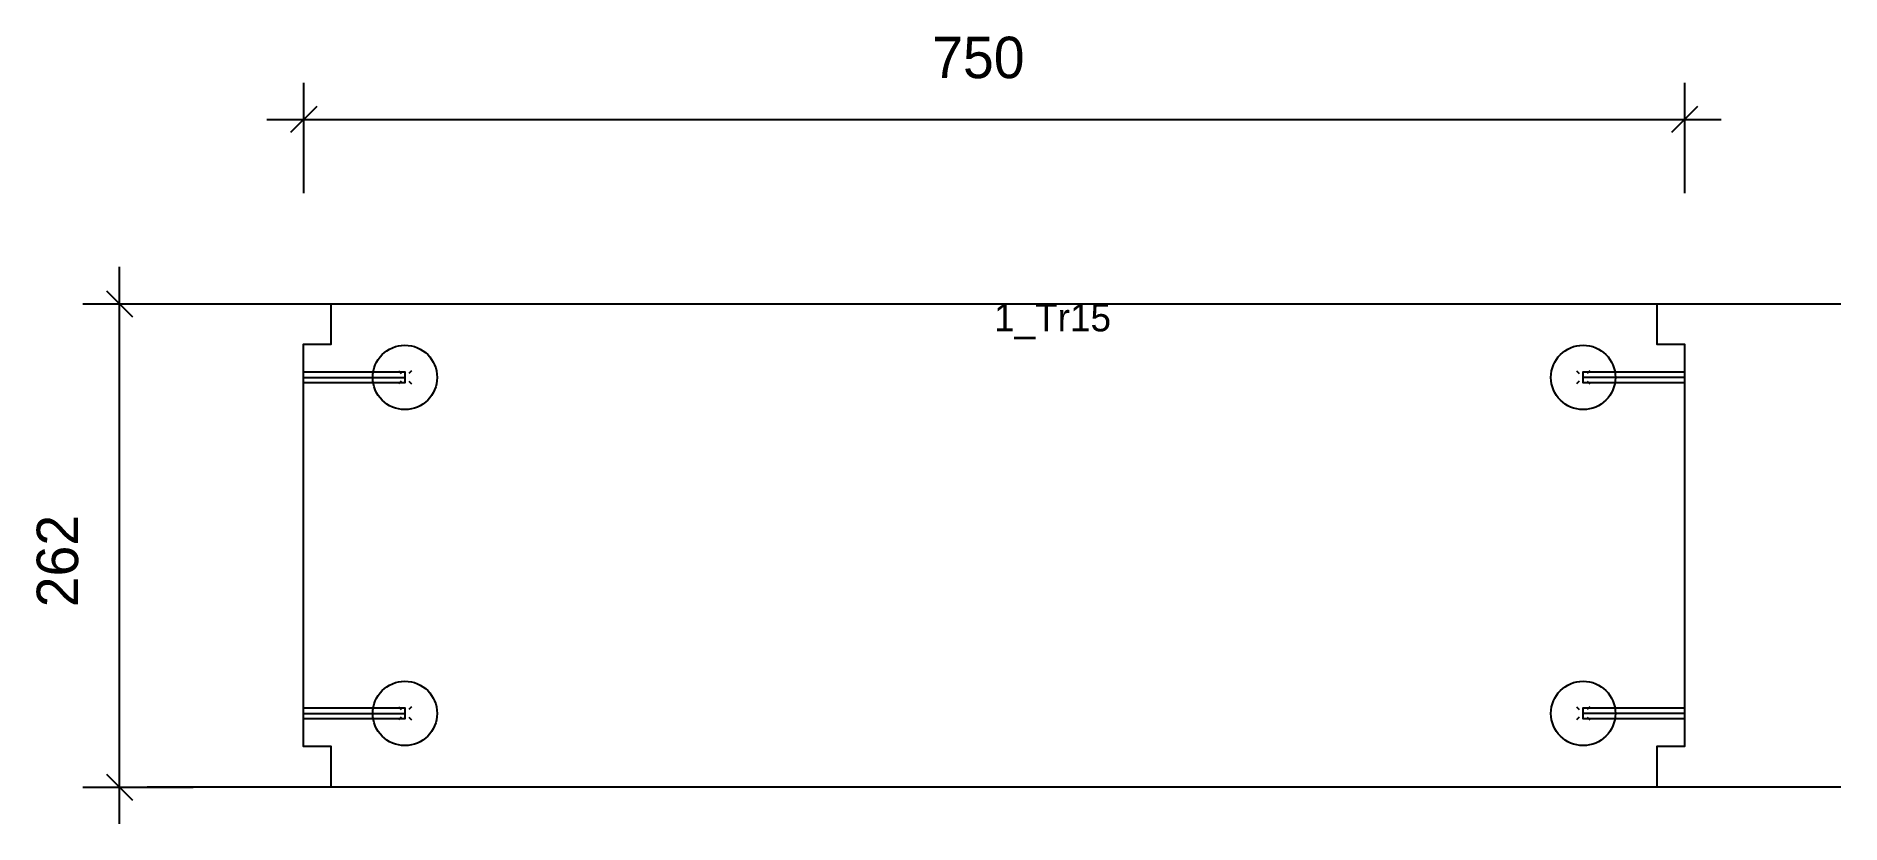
# Model space of a CAD drawing. Header units: millimetres. Extents: x -145 to 835, y -20 to 408.
import ezdxf
from ezdxf.enums import TextEntityAlignment as Align

# ---------------------------------------------------------------- set-up
doc = ezdxf.new("R2010")
doc.units = ezdxf.units.MM
for name, color, linetype in [('CONTOUR', 7, 'CONTINUOUS'), ('DIMLINES', 7, 'CONTINUOUS'), ('DIMLINESTEXT', 7, 'CONTINUOUS'), ('DRILLINGSOTHER', 7, 'CONTINUOUS'), ('DRILLINGSSIDE', 7, 'CONTINUOUS'), ('EXTRATREADBACKPROFILELINES', 7, 'CONTINUOUS'), ('EXTRATREADBACKPROFILELINESTEXT', 7, 'CONTINUOUS'), ('EXTRATREADFRONTPROFILELINES', 7, 'CONTINUOUS')]:
    doc.layers.add(name, color=color, linetype=linetype)

msp = doc.modelspace()

# ---------------------------------------------------------------- linework, layer by layer
at = {"layer": 'CONTOUR', "color": 0, "linetype": '0'}
msp.add_lwpolyline([(735, 262.457), (735, 240.457), (750, 240.457), (750, 22), (735, 22), (735, 0), (15, 0), (15, 22), (0, 22), (0, 240.457), (15, 240.457), (15, 262.457), (735, 262.457)], dxfattribs=at)
at = {"layer": 'DIMLINES', "color": 0}
for p, q in [((0, 382.457), (0, 322.457)), ((750, 382.457), (750, 322.457)), ((7.071, 369.528), (-7.071, 355.386)), ((757.071, 369.528), (742.929, 355.386)), ((-20, 362.457), (770, 362.457)), ((-100, -20), (-100, 282.457)), ((-107.071, 269.528), (-92.929, 255.386)), ((-120, 262.457), (-60, 262.457)), ((-120, 0), (-60, 0)), ((-107.071, 7.071), (-92.929, -7.071))]:
    msp.add_line(p, q, dxfattribs=at)
at = {"layer": 'DRILLINGSOTHER', "color": 3}
for p, q in [((51.466, 225.993), (52.879, 224.579)), ((58.536, 225.993), (57.121, 224.579)), ((691.466, 225.993), (692.879, 224.579)), ((698.536, 225.993), (697.121, 224.579)), ((52.879, 220.336), (51.464, 218.922)), ((57.121, 220.336), (58.534, 218.922)), ((692.879, 220.336), (691.464, 218.922)), ((697.121, 220.336), (698.534, 218.922)), ((51.466, 43.536), (52.879, 42.121)), ((58.536, 43.536), (57.121, 42.121)), ((691.466, 43.536), (692.879, 42.121)), ((698.536, 43.536), (697.121, 42.121)), ((52.879, 37.879), (51.464, 36.464)), ((57.121, 37.879), (58.534, 36.464)), ((692.879, 37.879), (691.464, 36.464)), ((697.121, 37.879), (698.534, 36.464))]:
    msp.add_line(p, q, dxfattribs=at)
for centre in [(55, 222.457), (695, 222.457), (55, 40), (695, 40)]:
    msp.add_circle(centre, 17.5, dxfattribs=at)
at = {"layer": 'DRILLINGSSIDE', "color": 3}
for p, q in [((0, 222.457), (55, 222.457)), ((750, 222.457), (695, 222.457)), ((0, 40), (55, 40)), ((750, 40), (695, 40))]:
    msp.add_line(p, q, dxfattribs=at)
at = {"layer": 'DRILLINGSSIDE', "color": 3, "linetype": '3'}
for points in [[(0, 225.457), (55, 225.457), (55, 219.457), (0, 219.457)], [(750, 219.457), (695, 219.457), (695, 225.457), (750, 225.457)], [(0, 43), (55, 43), (55, 37), (0, 37)], [(750, 37), (695, 37), (695, 43), (750, 43)]]:
    msp.add_lwpolyline(points, dxfattribs=at)
at = {"layer": 'EXTRATREADBACKPROFILELINES', "color": 2}
msp.add_line((-85, 262.457), (835, 262.457), dxfattribs=at)
at = {"layer": 'EXTRATREADFRONTPROFILELINES', "color": 2}
msp.add_line((835, 0), (-85, 0), dxfattribs=at)

# ---------------------------------------------------------------- texts
at = {"layer": 'DIMLINESTEXT'}
msp.add_text('750', height=22.5, dxfattribs=at).set_placement((341.397, 407.457), align=Align.TOP_LEFT)
msp.add_text('262', height=22.5, rotation=90, dxfattribs=at).set_placement((-145, 97.626), align=Align.TOP_LEFT)
at = {"layer": 'EXTRATREADBACKPROFILELINESTEXT'}
msp.add_text('1_Tr15', height=15, rotation=360, dxfattribs=at).set_placement((375, 262.457), align=Align.TOP_LEFT)

doc.saveas('drawing.dxf')
